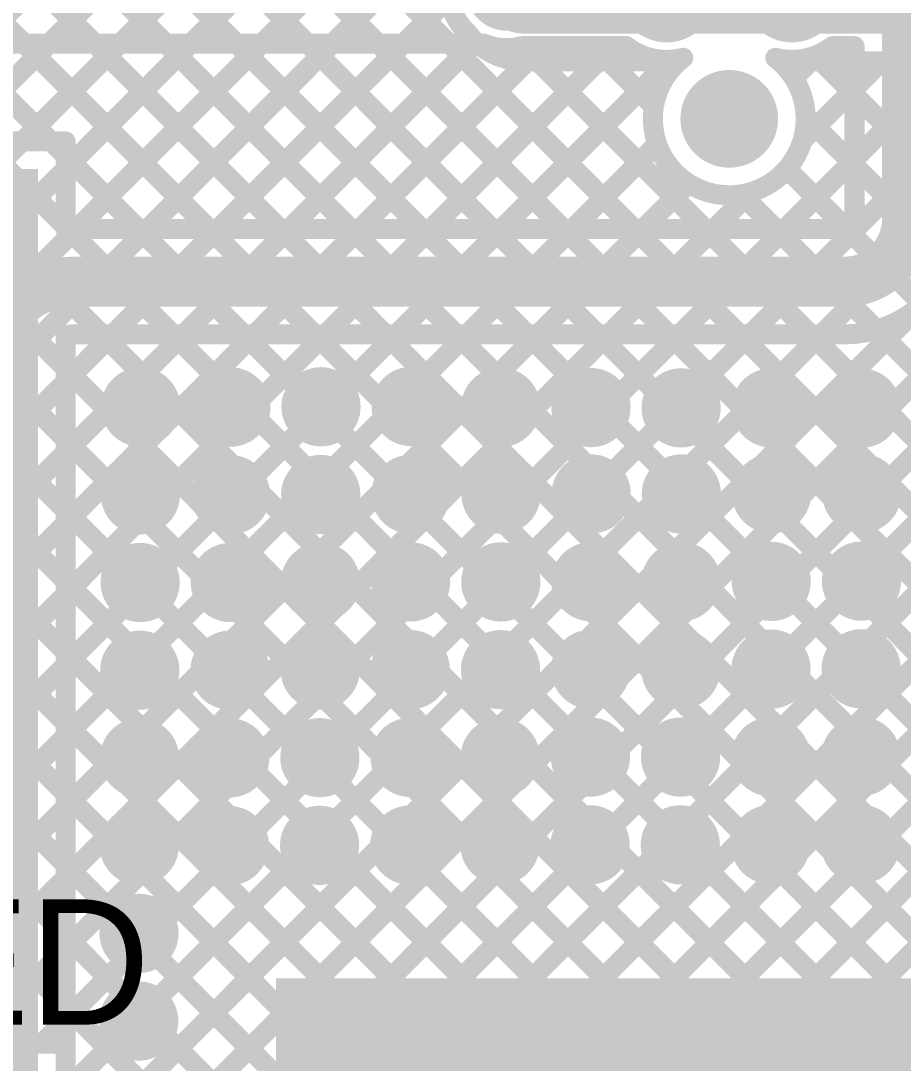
# Model space of a CAD drawing. Header units: millimetres. Extents: x 3.06 to 5.82, y 1.29 to 3.84.
# Drawn here: x 4.9152 to 5.2674, y 2.0872 to 2.5031 of the extents above; entities that cross this region are included whole.
import ezdxf

# ---------------------------------------------------------------- set-up
doc = ezdxf.new("R2010")
doc.units = ezdxf.units.MM
doc.header["$MEASUREMENT"] = 0
for name, color, linetype in [('BottomLayer', 5, 'Continuous'), ('BottomSolder', 6, 'Continuous'), ('MultiLayer', 9, 'Continuous'), ('PadHoleLayer', 156, 'Continuous'), ('TopLayer', 1, 'Continuous'), ('TopOverlay', 2, 'Continuous'), ('TopPaste', 8, 'Continuous'), ('TopSolder', 216, 'Continuous'), ('ViaHoleLayer', 16, 'Continuous')]:
    doc.layers.add(name, color=color, linetype=linetype)

# ---------------------------------------------------------------- blocks, each defined once
blk = doc.blocks.new('TC2030_IDC_75')
at = {"layer": 'BottomSolder', "const_width": 0.004}
for points in [[(0.098, 0.04, 1), (0.102, 0.04, 1)], [(-0.102, 0, 1), (-0.098, 0, 1)], [(0.098, -0.04, 1), (0.102, -0.04, 1)]]:
    blk.add_lwpolyline(points, format="xyb", close=True, dxfattribs=at)
at = {"layer": 'PadHoleLayer', "const_width": 0.01951}
for points in [[(0.09025, 0.04, 1), (0.10975, 0.04, 1)], [(-0.10975, 0, 1), (-0.09025, 0, 1)], [(0.09025, -0.04, 1), (0.10975, -0.04, 1)]]:
    blk.add_lwpolyline(points, format="xyb", close=True, dxfattribs=at)
at = {"layer": 'TopLayer', "const_width": 0.01549}
for points in [[(-0.05775, 0.025, 1), (-0.04225, 0.025, 1)], [(-0.00775, 0.025, 1), (0.00775, 0.025, 1)], [(0.04225, 0.025, 1), (0.05775, 0.025, 1)], [(-0.05775, -0.025, 1), (-0.04225, -0.025, 1)], [(-0.05775, -0.025, 1), (-0.04225, -0.025, 1)], [(-0.00775, -0.025, 1), (0.00775, -0.025, 1)], [(0.04225, -0.025, 1), (0.05775, -0.025, 1)]]:
    blk.add_lwpolyline(points, format="xyb", close=True, dxfattribs=at)
at = {"layer": 'TopOverlay'}
for points, const_width in [([(-0.0376, -0.057, 1), (-0.0504, -0.057, 1)], 0.01), ([(-0.0529, -0.057, 1), (-0.0479, -0.057, 1)], 0.005), ([(-0.0401, -0.057, 1), (-0.0351, -0.057, 1)], 0.005)]:
    blk.add_lwpolyline(points, format="xyb", close=True, dxfattribs=dict(at, const_width=const_width))
at = {"layer": 'TopPaste', "const_width": 0.01549}
for points in [[(-0.05775, 0.025, 1), (-0.04225, 0.025, 1)], [(-0.00775, 0.025, 1), (0.00775, 0.025, 1)], [(0.04225, 0.025, 1), (0.05775, 0.025, 1)], [(-0.05775, -0.025, 1), (-0.04225, -0.025, 1)], [(-0.05775, -0.025, 1), (-0.04225, -0.025, 1)], [(-0.00775, -0.025, 1), (0.00775, -0.025, 1)], [(0.04225, -0.025, 1), (0.05775, -0.025, 1)]]:
    blk.add_lwpolyline(points, format="xyb", close=True, dxfattribs=at)
at = {"layer": 'TopSolder'}
for points, const_width in [([(-0.05975, 0.025, 1), (-0.04025, 0.025, 1)], 0.01949), ([(-0.00975, 0.025, 1), (0.00975, 0.025, 1)], 0.01949), ([(0.04025, 0.025, 1), (0.05975, 0.025, 1)], 0.01949), ([(0.098, 0.04, 1), (0.102, 0.04, 1)], 0.004), ([(-0.102, 0, 1), (-0.098, 0, 1)], 0.004), ([(-0.05975, -0.025, 1), (-0.04025, -0.025, 1)], 0.01949), ([(-0.05975, -0.025, 1), (-0.04025, -0.025, 1)], 0.01949), ([(-0.00975, -0.025, 1), (0.00975, -0.025, 1)], 0.01949), ([(0.04025, -0.025, 1), (0.05975, -0.025, 1)], 0.01949), ([(0.098, -0.04, 1), (0.102, -0.04, 1)], 0.004)]:
    blk.add_lwpolyline(points, format="xyb", close=True, dxfattribs=dict(at, const_width=const_width))

msp = doc.modelspace()

# ---------------------------------------------------------------- linework, layer by layer
at = {"layer": 'BottomLayer'}
for points, const_width in [([(4.73, 2.32584), (5.26616, 2.862)], 0.008), ([(4.73, 2.29755), (5.29445, 2.862)], 0.008), ([(4.73, 2.85019), (5.59925, 1.98094)], 0.008), ([(4.73, 2.8219), (5.4849, 2.067)], 0.008), ([(4.73, 2.79362), (5.45662, 2.067)], 0.008), ([(4.73, 2.76533), (5.438, 2.05733)], 0.008), ([(4.73, 2.73705), (5.438, 2.02905)], 0.008), ([(4.73, 2.70876), (5.438, 2.00076)], 0.008), ([(4.73, 2.68048), (5.40848, 2.002)], 0.008), ([(4.73, 2.65219), (5.38019, 2.002)], 0.008), ([(4.73, 2.62391), (5.35191, 2.002)], 0.008), ([(4.73, 2.59563), (5.25763, 2.068)], 0.008), ([(4.73, 2.26927), (5.054, 2.59327)], 0.008), ([(4.73, 2.56734), (5.22934, 2.068)], 0.008), ([(4.73, 2.24098), (5.0523, 2.56329)], 0.008), ([(4.73, 2.2127), (5.06061, 2.5433)], 0.008), ([(4.73, 2.18441), (5.08751, 2.54193)], 0.008), ([(4.73, 2.53906), (5.212, 2.05706)], 0.008), ([(4.73, 2.15613), (5.08633, 2.51246)], 0.008), ([(5.116, 2.508), (5.65417, 2.508)], 0.02), ([(4.73, 2.51077), (5.19323, 2.04754)], 0.008), ([(4.73, 2.12785), (5.09679, 2.49463)], 0.008), ([(4.73, 2.09956), (5.11744, 2.487)], 0.008), ([(4.75372, 2.095), (5.14572, 2.487)], 0.008), ([(4.78201, 2.095), (5.17401, 2.487)], 0.008), ([(4.89514, 2.095), (5.28714, 2.487)], 0.008), ([(4.92343, 2.095), (5.31543, 2.487)], 0.008), ([(4.933, 1.85001), (5.56999, 2.487)], 0.008), ([(4.933, 1.8783), (5.5417, 2.487)], 0.008), ([(4.933, 1.79344), (5.62656, 2.487)], 0.008), ([(4.933, 1.82173), (5.59827, 2.487)], 0.008), ([(4.933, 1.90658), (5.51342, 2.487)], 0.008), ([(4.933, 1.93487), (5.48513, 2.487)], 0.008), ([(4.933, 1.99143), (5.42857, 2.487)], 0.008), ([(4.933, 2.07629), (5.34371, 2.487)], 0.008), ([(4.933, 2.048), (5.372, 2.487)], 0.008), ([(4.933, 2.01972), (5.40028, 2.487)], 0.008), ([(4.933, 1.96315), (5.45685, 2.487)], 0.008), ([(5.116, 2.487), (5.17796, 2.487)], 0.008), ([(5.12147, 2.487), (5.684, 1.92447)], 0.008), ([(5.14975, 2.487), (5.16788, 2.46887)], 0.008), ([(5.21804, 2.487), (5.65417, 2.487)], 0.008), ([(5.22382, 2.48025), (5.23058, 2.487)], 0.008), ([(5.22728, 2.45542), (5.25886, 2.487)], 0.008), ([(5.23461, 2.487), (5.684, 2.03761)], 0.008), ([(5.23584, 2.068), (5.65484, 2.48701)], 0.008), ([(5.26289, 2.487), (5.684, 2.06589)], 0.008), ([(4.73, 2.48249), (5.17906, 2.03343)], 0.008), ([(5.2285, 2.46483), (5.684, 2.00932)], 0.008), ([(4.73, 2.4542), (5.17309, 2.01111)], 0.008), ([(4.81029, 2.095), (5.16921, 2.45392)], 0.008), ([(5.22104, 2.444), (5.684, 1.98104)], 0.008), ([(4.83858, 2.095), (5.18175, 2.43818)], 0.008), ([(4.86686, 2.095), (5.20658, 2.43472)], 0.008), ([(5.20287, 2.43388), (5.684, 1.95275)], 0.008), ([(4.73, 2.42592), (5.1726, 1.98332)], 0.008), ([(4.73, 2.39764), (5.17515, 1.95248)], 0.008), ([(4.73, 2.36935), (5.213, 1.88635)], 0.008), ([(4.73, 2.34107), (5.18654, 1.88453)], 0.008), ([(4.73, 2.31279), (5.17248, 1.8703)], 0.008), ([(4.73, 2.2845), (4.9195, 2.095)], 0.008), ([(4.73, 2.095), (4.933, 2.095)], 0.008), ([(4.933, 2.082), (4.933, 2.095)], 0.008)]:
    msp.add_lwpolyline(points, dxfattribs=dict(at, const_width=const_width))
for points, const_width in [([(5.09367, 2.49811, -0.781927), (5.11464, 2.5371)], 0.008), ([(5.116, 2.508, -0.414214), (5.109, 2.515)], 0.02), ([(5.116, 2.487, -0.235014), (5.09367, 2.49811)], 0.008), ([(5.22851, 2.464, -1.553625), (5.17796, 2.487)], 0.008), ([(5.21804, 2.487, -0.2168), (5.22851, 2.464)], 0.008)]:
    msp.add_lwpolyline(points, format="xyb", dxfattribs=dict(at, const_width=const_width))
for points, const_width in [([(5.111, 2.508, 1), (5.121, 2.508, 1)], 0.01), ([(5.111, 2.508, 1), (5.121, 2.508, 1)], 0.01), ([(5.09167, 2.49811, 1), (5.09567, 2.49811, 1)], 0.004), ([(5.09167, 2.49811, 1), (5.09567, 2.49811, 1)], 0.004), ([(5.09479, 2.49463, 1), (5.09879, 2.49463, 1)], 0.004), ([(5.114, 2.487, 1), (5.118, 2.487, 1)], 0.004), ([(5.114, 2.487, 1), (5.118, 2.487, 1)], 0.004), ([(5.11544, 2.487, 1), (5.11944, 2.487, 1)], 0.004), ([(5.11947, 2.487, 1), (5.12347, 2.487, 1)], 0.004), ([(5.14372, 2.487, 1), (5.14772, 2.487, 1)], 0.004), ([(5.14775, 2.487, 1), (5.15175, 2.487, 1)], 0.004), ([(5.17201, 2.487, 1), (5.17601, 2.487, 1)], 0.004), ([(5.17596, 2.487, 1), (5.17996, 2.487, 1)], 0.004), ([(5.17596, 2.487, 1), (5.17996, 2.487, 1)], 0.004), ([(5.21604, 2.487, 1), (5.22004, 2.487, 1)], 0.004), ([(5.21604, 2.487, 1), (5.22004, 2.487, 1)], 0.004), ([(5.22858, 2.487, 1), (5.23258, 2.487, 1)], 0.004), ([(5.23261, 2.487, 1), (5.23661, 2.487, 1)], 0.004), ([(5.25686, 2.487, 1), (5.26086, 2.487, 1)], 0.004), ([(5.26089, 2.487, 1), (5.26489, 2.487, 1)], 0.004), ([(5.22182, 2.48025, 1), (5.22582, 2.48025, 1)], 0.004), ([(5.16588, 2.46887, 1), (5.16988, 2.46887, 1)], 0.004), ([(5.2265, 2.46483, 1), (5.2305, 2.46483, 1)], 0.004), ([(5.22651, 2.464, 1), (5.23051, 2.464, 1)], 0.004), ([(5.22651, 2.464, 1), (5.23051, 2.464, 1)], 0.004), ([(5.16721, 2.45392, 1), (5.17121, 2.45392, 1)], 0.004), ([(5.22528, 2.45542, 1), (5.22928, 2.45542, 1)], 0.004), ([(5.21904, 2.444, 1), (5.22304, 2.444, 1)], 0.004), ([(5.17975, 2.43818, 1), (5.18375, 2.43818, 1)], 0.004), ([(5.20087, 2.43388, 1), (5.20487, 2.43388, 1)], 0.004), ([(5.20458, 2.43472, 1), (5.20858, 2.43472, 1)], 0.004), ([(4.95709, 2.349, 1), (4.96891, 2.349, 1)], 0.01181), ([(4.99309, 2.349, 1), (5.00491, 2.349, 1)], 0.01181), ([(5.02909, 2.34911, 1), (5.04091, 2.34911, 1)], 0.01181), ([(5.06509, 2.34922, 1), (5.07691, 2.34922, 1)], 0.01181), ([(5.10087, 2.34889, 1), (5.11268, 2.34889, 1)], 0.01181), ([(5.13687, 2.34878, 1), (5.14868, 2.34878, 1)], 0.01181), ([(5.17287, 2.34867, 1), (5.18468, 2.34867, 1)], 0.01181), ([(5.20887, 2.34867, 1), (5.22068, 2.34867, 1)], 0.01181), ([(5.24487, 2.34855, 1), (5.25668, 2.34855, 1)], 0.01181), ([(4.95698, 2.314, 1), (4.96879, 2.314, 1)], 0.01181), ([(4.99298, 2.314, 1), (5.00479, 2.314, 1)], 0.01181), ([(5.02898, 2.31411, 1), (5.04079, 2.31411, 1)], 0.01181), ([(5.06498, 2.31422, 1), (5.07679, 2.31422, 1)], 0.01181), ([(5.10098, 2.31422, 1), (5.11279, 2.31422, 1)], 0.01181), ([(5.13698, 2.31433, 1), (5.14879, 2.31433, 1)], 0.01181), ([(5.17298, 2.31433, 1), (5.18479, 2.31433, 1)], 0.01181), ([(5.20898, 2.31445, 1), (5.22079, 2.31445, 1)], 0.01181), ([(5.24498, 2.31456, 1), (5.25679, 2.31456, 1)], 0.01181), ([(4.95687, 2.279, 1), (4.96868, 2.279, 1)], 0.01181), ([(4.99287, 2.279, 1), (5.00468, 2.279, 1)], 0.01181), ([(5.02887, 2.27911, 1), (5.04068, 2.27911, 1)], 0.01181), ([(5.06487, 2.27922, 1), (5.07668, 2.27922, 1)], 0.01181), ([(5.10087, 2.27922, 1), (5.11268, 2.27922, 1)], 0.01181), ([(5.13687, 2.27933, 1), (5.14868, 2.27933, 1)], 0.01181), ([(5.17287, 2.27933, 1), (5.18468, 2.27933, 1)], 0.01181), ([(5.20887, 2.27945, 1), (5.22068, 2.27945, 1)], 0.01181), ([(5.24487, 2.27956, 1), (5.25668, 2.27956, 1)], 0.01181), ([(4.95676, 2.244, 1), (4.96857, 2.244, 1)], 0.01181), ([(4.99276, 2.244, 1), (5.00457, 2.244, 1)], 0.01181), ([(5.02876, 2.24411, 1), (5.04057, 2.24411, 1)], 0.01181), ([(5.06476, 2.24422, 1), (5.07657, 2.24422, 1)], 0.01181), ([(5.10076, 2.24422, 1), (5.11257, 2.24422, 1)], 0.01181), ([(5.13676, 2.24433, 1), (5.14857, 2.24433, 1)], 0.01181), ([(5.17276, 2.24433, 1), (5.18457, 2.24433, 1)], 0.01181), ([(5.20876, 2.24445, 1), (5.22057, 2.24445, 1)], 0.01181), ([(5.24476, 2.24456, 1), (5.25657, 2.24456, 1)], 0.01181), ([(5.02865, 2.20911, 1), (5.04046, 2.20911, 1)], 0.01181), ([(5.06465, 2.20922, 1), (5.07646, 2.20922, 1)], 0.01181), ([(5.10065, 2.20922, 1), (5.11246, 2.20922, 1)], 0.01181), ([(5.13665, 2.20933, 1), (5.14846, 2.20933, 1)], 0.01181), ([(5.17265, 2.20933, 1), (5.18446, 2.20933, 1)], 0.01181), ([(5.20865, 2.20945, 1), (5.22046, 2.20945, 1)], 0.01181), ([(5.24465, 2.20956, 1), (5.25646, 2.20956, 1)], 0.01181), ([(4.95665, 2.209, 1), (4.96846, 2.209, 1)], 0.01181), ([(4.99265, 2.209, 1), (5.00446, 2.209, 1)], 0.01181), ([(4.95654, 2.174, 1), (4.96835, 2.174, 1)], 0.01181), ([(4.99254, 2.174, 1), (5.00435, 2.174, 1)], 0.01181), ([(5.02854, 2.17411, 1), (5.04035, 2.17411, 1)], 0.01181), ([(5.06454, 2.17422, 1), (5.07635, 2.17422, 1)], 0.01181), ([(5.10054, 2.17422, 1), (5.11235, 2.17422, 1)], 0.01181), ([(5.13654, 2.17433, 1), (5.14835, 2.17433, 1)], 0.01181), ([(5.17254, 2.17433, 1), (5.18435, 2.17433, 1)], 0.01181), ([(5.20854, 2.17445, 1), (5.22035, 2.17445, 1)], 0.01181), ([(5.24454, 2.17456, 1), (5.25635, 2.17456, 1)], 0.01181), ([(4.95643, 2.139, 1), (4.96824, 2.139, 1)], 0.01181), ([(4.95631, 2.104, 1), (4.96813, 2.104, 1)], 0.01181), ([(4.9175, 2.095, 1), (4.9215, 2.095, 1)], 0.004), ([(4.92143, 2.095, 1), (4.92543, 2.095, 1)], 0.004), ([(4.931, 2.095, 1), (4.935, 2.095, 1)], 0.004), ([(4.931, 2.095, 1), (4.935, 2.095, 1)], 0.004)]:
    msp.add_lwpolyline(points, format="xyb", close=True, dxfattribs=dict(at, const_width=const_width))
for points in [[(5.017, 1.872), (5.08, 1.872), (5.017, 2.121), (5.08, 2.121)], [(5.048, 2.084), (5.669, 2.084), (5.048, 2.121), (5.669, 2.121)]]:
    msp.add_solid(points, dxfattribs=at)
at = {"layer": 'BottomSolder', "const_width": 0.01581}
for points in [[(5.10109, 2.515, 1), (5.11691, 2.515, 1)], [(4.95509, 2.349, 1), (4.97091, 2.349, 1)], [(4.99109, 2.349, 1), (5.00691, 2.349, 1)], [(5.02709, 2.34911, 1), (5.04291, 2.34911, 1)], [(5.06309, 2.34922, 1), (5.07891, 2.34922, 1)], [(5.09887, 2.34889, 1), (5.11468, 2.34889, 1)], [(5.13487, 2.34878, 1), (5.15068, 2.34878, 1)], [(5.17087, 2.34867, 1), (5.18668, 2.34867, 1)], [(5.20687, 2.34867, 1), (5.22268, 2.34867, 1)], [(5.24287, 2.34855, 1), (5.25868, 2.34855, 1)], [(4.95498, 2.314, 1), (4.97079, 2.314, 1)], [(4.99098, 2.314, 1), (5.00679, 2.314, 1)], [(5.02698, 2.31411, 1), (5.04279, 2.31411, 1)], [(5.06298, 2.31422, 1), (5.07879, 2.31422, 1)], [(5.09898, 2.31422, 1), (5.11479, 2.31422, 1)], [(5.13498, 2.31433, 1), (5.15079, 2.31433, 1)], [(5.17098, 2.31433, 1), (5.18679, 2.31433, 1)], [(5.20698, 2.31445, 1), (5.22279, 2.31445, 1)], [(5.24298, 2.31456, 1), (5.25879, 2.31456, 1)], [(4.95487, 2.279, 1), (4.97068, 2.279, 1)], [(4.99087, 2.279, 1), (5.00668, 2.279, 1)], [(5.02687, 2.27911, 1), (5.04268, 2.27911, 1)], [(5.06287, 2.27922, 1), (5.07868, 2.27922, 1)], [(5.09887, 2.27922, 1), (5.11468, 2.27922, 1)], [(5.13487, 2.27933, 1), (5.15068, 2.27933, 1)], [(5.17087, 2.27933, 1), (5.18668, 2.27933, 1)], [(5.20687, 2.27945, 1), (5.22268, 2.27945, 1)], [(5.24287, 2.27956, 1), (5.25868, 2.27956, 1)], [(4.95476, 2.244, 1), (4.97057, 2.244, 1)], [(4.99076, 2.244, 1), (5.00657, 2.244, 1)], [(5.02676, 2.24411, 1), (5.04257, 2.24411, 1)], [(5.06276, 2.24422, 1), (5.07857, 2.24422, 1)], [(5.09876, 2.24422, 1), (5.11457, 2.24422, 1)], [(5.13476, 2.24433, 1), (5.15057, 2.24433, 1)], [(5.17076, 2.24433, 1), (5.18657, 2.24433, 1)], [(5.20676, 2.24445, 1), (5.22257, 2.24445, 1)], [(5.24276, 2.24456, 1), (5.25857, 2.24456, 1)], [(5.06265, 2.20922, 1), (5.07846, 2.20922, 1)], [(5.09865, 2.20922, 1), (5.11446, 2.20922, 1)], [(5.13465, 2.20933, 1), (5.15046, 2.20933, 1)], [(5.17065, 2.20933, 1), (5.18646, 2.20933, 1)], [(5.20665, 2.20945, 1), (5.22246, 2.20945, 1)], [(5.24265, 2.20956, 1), (5.25846, 2.20956, 1)], [(4.95465, 2.209, 1), (4.97046, 2.209, 1)], [(4.99065, 2.209, 1), (5.00646, 2.209, 1)], [(5.02665, 2.20911, 1), (5.04246, 2.20911, 1)], [(4.95454, 2.174, 1), (4.97035, 2.174, 1)], [(4.99054, 2.174, 1), (5.00635, 2.174, 1)], [(5.02654, 2.17411, 1), (5.04235, 2.17411, 1)], [(5.06254, 2.17422, 1), (5.07835, 2.17422, 1)], [(5.09854, 2.17422, 1), (5.11435, 2.17422, 1)], [(5.13454, 2.17433, 1), (5.15035, 2.17433, 1)], [(5.17054, 2.17433, 1), (5.18635, 2.17433, 1)], [(5.20654, 2.17445, 1), (5.22235, 2.17445, 1)], [(5.24254, 2.17456, 1), (5.25835, 2.17456, 1)], [(4.95443, 2.139, 1), (4.97024, 2.139, 1)], [(4.95431, 2.104, 1), (4.97013, 2.104, 1)]]:
    msp.add_lwpolyline(points, format="xyb", close=True, dxfattribs=at)
at = {"layer": 'MultiLayer', "const_width": 0.01181}
for points in [[(4.95709, 2.349, 1), (4.96891, 2.349, 1)], [(4.99309, 2.349, 1), (5.00491, 2.349, 1)], [(5.02909, 2.34911, 1), (5.04091, 2.34911, 1)], [(5.06509, 2.34922, 1), (5.07691, 2.34922, 1)], [(5.10087, 2.34889, 1), (5.11268, 2.34889, 1)], [(5.13687, 2.34878, 1), (5.14868, 2.34878, 1)], [(5.17287, 2.34867, 1), (5.18468, 2.34867, 1)], [(5.20887, 2.34867, 1), (5.22068, 2.34867, 1)], [(5.24487, 2.34855, 1), (5.25668, 2.34855, 1)], [(4.95698, 2.314, 1), (4.96879, 2.314, 1)], [(4.99298, 2.314, 1), (5.00479, 2.314, 1)], [(5.02898, 2.31411, 1), (5.04079, 2.31411, 1)], [(5.06498, 2.31422, 1), (5.07679, 2.31422, 1)], [(5.10098, 2.31422, 1), (5.11279, 2.31422, 1)], [(5.13698, 2.31433, 1), (5.14879, 2.31433, 1)], [(5.17298, 2.31433, 1), (5.18479, 2.31433, 1)], [(5.20898, 2.31445, 1), (5.22079, 2.31445, 1)], [(5.24498, 2.31456, 1), (5.25679, 2.31456, 1)], [(4.95687, 2.279, 1), (4.96868, 2.279, 1)], [(4.99287, 2.279, 1), (5.00468, 2.279, 1)], [(5.02887, 2.27911, 1), (5.04068, 2.27911, 1)], [(5.06487, 2.27922, 1), (5.07668, 2.27922, 1)], [(5.10087, 2.27922, 1), (5.11268, 2.27922, 1)], [(5.13687, 2.27933, 1), (5.14868, 2.27933, 1)], [(5.17287, 2.27933, 1), (5.18468, 2.27933, 1)], [(5.20887, 2.27945, 1), (5.22068, 2.27945, 1)], [(5.24487, 2.27956, 1), (5.25668, 2.27956, 1)], [(4.95676, 2.244, 1), (4.96857, 2.244, 1)], [(4.99276, 2.244, 1), (5.00457, 2.244, 1)], [(5.02876, 2.24411, 1), (5.04057, 2.24411, 1)], [(5.06476, 2.24422, 1), (5.07657, 2.24422, 1)], [(5.10076, 2.24422, 1), (5.11257, 2.24422, 1)], [(5.13676, 2.24433, 1), (5.14857, 2.24433, 1)], [(5.17276, 2.24433, 1), (5.18457, 2.24433, 1)], [(5.20876, 2.24445, 1), (5.22057, 2.24445, 1)], [(5.24476, 2.24456, 1), (5.25657, 2.24456, 1)], [(5.02865, 2.20911, 1), (5.04046, 2.20911, 1)], [(5.06465, 2.20922, 1), (5.07646, 2.20922, 1)], [(5.10065, 2.20922, 1), (5.11246, 2.20922, 1)], [(5.13665, 2.20933, 1), (5.14846, 2.20933, 1)], [(5.17265, 2.20933, 1), (5.18446, 2.20933, 1)], [(5.20865, 2.20945, 1), (5.22046, 2.20945, 1)], [(5.24465, 2.20956, 1), (5.25646, 2.20956, 1)], [(4.95665, 2.209, 1), (4.96846, 2.209, 1)], [(4.99265, 2.209, 1), (5.00446, 2.209, 1)], [(4.95654, 2.174, 1), (4.96835, 2.174, 1)], [(4.99254, 2.174, 1), (5.00435, 2.174, 1)], [(5.02854, 2.17411, 1), (5.04035, 2.17411, 1)], [(5.06454, 2.17422, 1), (5.07635, 2.17422, 1)], [(5.10054, 2.17422, 1), (5.11235, 2.17422, 1)], [(5.13654, 2.17433, 1), (5.14835, 2.17433, 1)], [(5.17254, 2.17433, 1), (5.18435, 2.17433, 1)], [(5.20854, 2.17445, 1), (5.22035, 2.17445, 1)], [(5.24454, 2.17456, 1), (5.25635, 2.17456, 1)], [(4.95643, 2.139, 1), (4.96824, 2.139, 1)], [(4.95631, 2.104, 1), (4.96813, 2.104, 1)]]:
    msp.add_lwpolyline(points, format="xyb", close=True, dxfattribs=at)
at = {"layer": 'TopLayer'}
for points, const_width in [([(4.933, 1.99143), (5.637, 2.69543)], 0.008), ([(4.93685, 1.967), (5.637, 2.66715)], 0.008), ([(4.96513, 1.967), (5.637, 2.63887)], 0.008), ([(4.99342, 1.967), (5.637, 2.61058)], 0.008), ([(4.933, 2.01972), (5.5063, 2.59302)], 0.008), ([(5.0217, 1.967), (5.637, 2.5823)], 0.008), ([(5.17436, 2.09137), (5.637, 2.55401)], 0.008), ([(5.20427, 2.093), (5.637, 2.52573)], 0.008), ([(5.269, 2.424), (5.269, 2.496)], 0.02), ([(5.23256, 2.093), (5.637, 2.49744)], 0.008), ([(4.57679, 2.494), (5.10009, 2.494)], 0.008), ([(4.88745, 2.455), (4.92645, 2.494)], 0.008), ([(4.88819, 2.494), (4.9272, 2.455)], 0.008), ([(4.91573, 2.455), (4.95473, 2.494)], 0.008), ([(4.91648, 2.494), (4.99048, 2.42)], 0.008), ([(4.933, 2.44398), (4.98302, 2.494)], 0.008), ([(4.9373, 2.42), (5.0113, 2.494)], 0.008), ([(4.94476, 2.494), (5.01876, 2.42)], 0.008), ([(4.96559, 2.42), (5.03959, 2.494)], 0.008), ([(4.97305, 2.494), (5.04705, 2.42)], 0.008), ([(4.99387, 2.42), (5.06787, 2.494)], 0.008), ([(5.00133, 2.494), (5.07533, 2.42)], 0.008), ([(5.02215, 2.42), (5.09615, 2.494)], 0.008), ([(5.02962, 2.494), (5.10362, 2.42)], 0.008), ([(5.05044, 2.42), (5.12344, 2.493)], 0.008), ([(5.0579, 2.494), (5.1319, 2.42)], 0.008), ([(5.07872, 2.42), (5.15172, 2.493)], 0.008), ([(5.08619, 2.494), (5.16019, 2.42)], 0.008), ([(5.11503, 2.493), (5.15685, 2.493)], 0.008), ([(5.11547, 2.493), (5.18847, 2.42)], 0.008), ([(5.14375, 2.493), (5.16788, 2.46887)], 0.008), ([(5.23915, 2.493), (5.248, 2.493)], 0.008), ([(5.248, 2.424), (5.248, 2.493)], 0.008), ([(5.10701, 2.42), (5.17456, 2.48755)], 0.008), ([(5.22382, 2.48025), (5.23307, 2.4895)], 0.008), ([(5.23238, 2.48922), (5.248, 2.47361)], 0.008), ([(5.22728, 2.45542), (5.248, 2.47614)], 0.008), ([(5.26084, 2.093), (5.637, 2.46916)], 0.008), ([(5.2285, 2.46483), (5.248, 2.44532)], 0.008), ([(4.88052, 2.455), (4.933, 2.455)], 0.008), ([(4.9272, 2.455), (4.933, 2.4492)], 0.008), ([(4.933, 2.41992), (4.933, 2.455)], 0.008), ([(5.13529, 2.42), (5.16921, 2.45392)], 0.008), ([(4.933, 2.4492), (4.9622, 2.42)], 0.008), ([(5.22014, 2.42), (5.248, 2.44786)], 0.008), ([(5.22104, 2.444), (5.24493, 2.42011)], 0.008), ([(5.16358, 2.42), (5.18175, 2.43818)], 0.008), ([(5.19186, 2.42), (5.20658, 2.43472)], 0.008), ([(5.20287, 2.43388), (5.21675, 2.42)], 0.008), ([(4.936, 2.42), (5.244, 2.42)], 0.008), ([(4.936, 2.399), (5.244, 2.399)], 0.02), ([(4.933, 2.048), (5.27514, 2.39014)], 0.008), ([(5.25691, 2.37985), (5.54375, 2.093)], 0.008), ([(4.933, 2.10457), (5.20643, 2.378)], 0.008), ([(4.933, 2.16114), (5.14986, 2.378)], 0.008), ([(4.933, 2.07629), (5.23471, 2.378)], 0.008), ([(4.933, 2.13286), (5.17814, 2.378)], 0.008), ([(4.933, 2.35913), (4.95187, 2.378)], 0.008), ([(4.933, 2.18942), (5.12158, 2.378)], 0.008), ([(4.933, 2.30256), (5.00844, 2.378)], 0.008), ([(4.933, 2.27428), (5.03672, 2.378)], 0.008), ([(4.933, 2.33085), (4.98015, 2.378)], 0.008), ([(4.933, 2.21771), (5.09329, 2.378)], 0.008), ([(4.933, 2.24599), (5.06501, 2.378)], 0.008), ([(4.933, 1.985), (4.933, 2.37762)], 0.008), ([(4.936, 2.378), (5.244, 2.378)], 0.008), ([(4.94763, 2.378), (5.23263, 2.093)], 0.008), ([(4.97591, 2.378), (5.26091, 2.093)], 0.008), ([(5.0042, 2.378), (5.2892, 2.093)], 0.008), ([(5.03248, 2.378), (5.31748, 2.093)], 0.008), ([(5.06076, 2.378), (5.34576, 2.093)], 0.008), ([(5.08905, 2.378), (5.37405, 2.093)], 0.008), ([(5.11733, 2.378), (5.40233, 2.093)], 0.008), ([(5.14562, 2.378), (5.43062, 2.093)], 0.008), ([(5.1739, 2.378), (5.4589, 2.093)], 0.008), ([(5.20219, 2.378), (5.48719, 2.093)], 0.008), ([(5.23047, 2.378), (5.51547, 2.093)], 0.008), ([(4.933, 2.36434), (5.20434, 2.093)], 0.008), ([(4.933, 2.33606), (5.17709, 2.09197)], 0.008), ([(4.933, 2.30777), (5.15685, 2.08392)], 0.008), ([(4.933, 2.27949), (5.14207, 2.07042)], 0.008), ([(4.933, 2.2512), (5.13247, 2.05174)], 0.008), ([(4.933, 2.22292), (5.13, 2.02592)], 0.008), ([(4.933, 2.19464), (5.13, 1.99764)], 0.008), ([(4.933, 2.16635), (5.12871, 1.97064)], 0.008), ([(4.933, 2.13807), (5.10407, 1.967)], 0.008), ([(4.933, 2.10979), (5.07579, 1.967)], 0.008), ([(5.188, 2.093), (5.613, 2.093)], 0.008)]:
    msp.add_lwpolyline(points, dxfattribs=dict(at, const_width=const_width))
for points, const_width in [([(5.251, 2.535, -0.414214), (5.29, 2.496)], 0.008), ([(5.251, 2.514, -0.414214), (5.269, 2.496)], 0.02), ([(5.11503, 2.493, -0.168728), (5.10009, 2.494)], 0.008), ([(5.17962, 2.48835, -0.23099), (5.15685, 2.493)], 0.008), ([(5.23915, 2.493, -0.23099), (5.21638, 2.48835)], 0.008), ([(5.23915, 2.493, -0.23099), (5.21638, 2.48835)], 0.008), ([(5.22851, 2.464, -1.61513), (5.17962, 2.48835)], 0.008), ([(5.21638, 2.48835, -0.23522), (5.22851, 2.464)], 0.008), ([(5.269, 2.424, -0.414214), (5.244, 2.399)], 0.02), ([(5.29, 2.424, -0.414214), (5.244, 2.378)], 0.008), ([(5.248, 2.424, -0.414214), (5.244, 2.42)], 0.008), ([(4.933, 2.41992, -0.013897), (4.936, 2.42)], 0.008), ([(4.903, 2.366, -0.414214), (4.936, 2.399)], 0.02), ([(4.933, 2.37762, -0.063254), (4.936, 2.378)], 0.008), ([(5.13, 2.035, -0.414214), (5.188, 2.093)], 0.008)]:
    msp.add_lwpolyline(points, format="xyb", dxfattribs=dict(at, const_width=const_width))
for points, const_width in [([(5.264, 2.496, 1), (5.274, 2.496, 1)], 0.01), ([(5.264, 2.496, 1), (5.274, 2.496, 1)], 0.01), ([(4.91448, 2.494, 1), (4.91848, 2.494, 1)], 0.004), ([(4.92445, 2.494, 1), (4.92845, 2.494, 1)], 0.004), ([(4.94276, 2.494, 1), (4.94676, 2.494, 1)], 0.004), ([(4.95273, 2.494, 1), (4.95673, 2.494, 1)], 0.004), ([(4.97105, 2.494, 1), (4.97505, 2.494, 1)], 0.004), ([(4.98102, 2.494, 1), (4.98502, 2.494, 1)], 0.004), ([(4.99933, 2.494, 1), (5.00333, 2.494, 1)], 0.004), ([(5.0093, 2.494, 1), (5.0133, 2.494, 1)], 0.004), ([(5.02762, 2.494, 1), (5.03162, 2.494, 1)], 0.004), ([(5.03759, 2.494, 1), (5.04159, 2.494, 1)], 0.004), ([(5.0559, 2.494, 1), (5.0599, 2.494, 1)], 0.004), ([(5.06587, 2.494, 1), (5.06987, 2.494, 1)], 0.004), ([(5.08419, 2.494, 1), (5.08819, 2.494, 1)], 0.004), ([(5.09415, 2.494, 1), (5.09815, 2.494, 1)], 0.004), ([(5.09809, 2.494, 1), (5.10209, 2.494, 1)], 0.004), ([(5.09809, 2.494, 1), (5.10209, 2.494, 1)], 0.004), ([(5.11303, 2.493, 1), (5.11703, 2.493, 1)], 0.004), ([(5.11303, 2.493, 1), (5.11703, 2.493, 1)], 0.004), ([(5.11347, 2.493, 1), (5.11747, 2.493, 1)], 0.004), ([(5.12144, 2.493, 1), (5.12544, 2.493, 1)], 0.004), ([(5.14175, 2.493, 1), (5.14575, 2.493, 1)], 0.004), ([(5.14972, 2.493, 1), (5.15372, 2.493, 1)], 0.004), ([(5.15485, 2.493, 1), (5.15885, 2.493, 1)], 0.004), ([(5.15485, 2.493, 1), (5.15885, 2.493, 1)], 0.004), ([(5.23715, 2.493, 1), (5.24115, 2.493, 1)], 0.004), ([(5.23715, 2.493, 1), (5.24115, 2.493, 1)], 0.004), ([(5.23715, 2.493, 1), (5.24115, 2.493, 1)], 0.004), ([(5.246, 2.493, 1), (5.25, 2.493, 1)], 0.004), ([(5.246, 2.493, 1), (5.25, 2.493, 1)], 0.004), ([(5.17256, 2.48755, 1), (5.17656, 2.48755, 1)], 0.004), ([(5.17762, 2.48835, 1), (5.18162, 2.48835, 1)], 0.004), ([(5.17762, 2.48835, 1), (5.18162, 2.48835, 1)], 0.004), ([(5.21438, 2.48835, 1), (5.21838, 2.48835, 1)], 0.004), ([(5.21438, 2.48835, 1), (5.21838, 2.48835, 1)], 0.004), ([(5.21438, 2.48835, 1), (5.21838, 2.48835, 1)], 0.004), ([(5.23038, 2.48922, 1), (5.23438, 2.48922, 1)], 0.004), ([(5.23107, 2.4895, 1), (5.23507, 2.4895, 1)], 0.004), ([(5.22182, 2.48025, 1), (5.22582, 2.48025, 1)], 0.004), ([(5.246, 2.47614, 1), (5.25, 2.47614, 1)], 0.004), ([(5.246, 2.47361, 1), (5.25, 2.47361, 1)], 0.004), ([(5.16588, 2.46887, 1), (5.16988, 2.46887, 1)], 0.004), ([(5.2265, 2.46483, 1), (5.2305, 2.46483, 1)], 0.004), ([(5.22651, 2.464, 1), (5.23051, 2.464, 1)], 0.004), ([(5.22651, 2.464, 1), (5.23051, 2.464, 1)], 0.004), ([(4.91373, 2.455, 1), (4.91773, 2.455, 1)], 0.004), ([(4.9252, 2.455, 1), (4.92919, 2.455, 1)], 0.004), ([(4.9252, 2.455, 1), (4.92919, 2.455, 1)], 0.004), ([(4.931, 2.455, 1), (4.935, 2.455, 1)], 0.004), ([(4.931, 2.455, 1), (4.935, 2.455, 1)], 0.004), ([(5.16721, 2.45392, 1), (5.17121, 2.45392, 1)], 0.004), ([(5.22528, 2.45542, 1), (5.22928, 2.45542, 1)], 0.004), ([(4.931, 2.4492, 1), (4.935, 2.4492, 1)], 0.004), ([(4.931, 2.4492, 1), (4.935, 2.4492, 1)], 0.004), ([(5.246, 2.44786, 1), (5.25, 2.44786, 1)], 0.004), ([(4.931, 2.44398, 1), (4.935, 2.44398, 1)], 0.004), ([(5.21904, 2.444, 1), (5.22304, 2.444, 1)], 0.004), ([(5.246, 2.44532, 1), (5.25, 2.44532, 1)], 0.004), ([(5.17975, 2.43818, 1), (5.18375, 2.43818, 1)], 0.004), ([(5.20087, 2.43388, 1), (5.20487, 2.43388, 1)], 0.004), ([(5.20458, 2.43472, 1), (5.20858, 2.43472, 1)], 0.004), ([(5.264, 2.424, 1), (5.274, 2.424, 1)], 0.01), ([(5.264, 2.424, 1), (5.274, 2.424, 1)], 0.01), ([(5.246, 2.424, 1), (5.25, 2.424, 1)], 0.004), ([(5.246, 2.424, 1), (5.25, 2.424, 1)], 0.004), ([(4.931, 2.41992, 1), (4.935, 2.41992, 1)], 0.004), ([(4.931, 2.41992, 1), (4.935, 2.41992, 1)], 0.004), ([(4.934, 2.42, 1), (4.938, 2.42, 1)], 0.004), ([(4.934, 2.42, 1), (4.938, 2.42, 1)], 0.004), ([(4.9353, 2.42, 1), (4.9393, 2.42, 1)], 0.004), ([(4.96019, 2.42, 1), (4.9642, 2.42, 1)], 0.004), ([(4.96359, 2.42, 1), (4.96759, 2.42, 1)], 0.004), ([(4.98848, 2.42, 1), (4.99248, 2.42, 1)], 0.004), ([(4.99187, 2.42, 1), (4.99587, 2.42, 1)], 0.004), ([(5.01676, 2.42, 1), (5.02076, 2.42, 1)], 0.004), ([(5.02015, 2.42, 1), (5.02415, 2.42, 1)], 0.004), ([(5.04505, 2.42, 1), (5.04905, 2.42, 1)], 0.004), ([(5.04844, 2.42, 1), (5.05244, 2.42, 1)], 0.004), ([(5.07333, 2.42, 1), (5.07733, 2.42, 1)], 0.004), ([(5.07672, 2.42, 1), (5.08072, 2.42, 1)], 0.004), ([(5.10162, 2.42, 1), (5.10562, 2.42, 1)], 0.004), ([(5.10501, 2.42, 1), (5.10901, 2.42, 1)], 0.004), ([(5.1299, 2.42, 1), (5.1339, 2.42, 1)], 0.004), ([(5.13329, 2.42, 1), (5.13729, 2.42, 1)], 0.004), ([(5.15819, 2.42, 1), (5.16219, 2.42, 1)], 0.004), ([(5.16158, 2.42, 1), (5.16558, 2.42, 1)], 0.004), ([(5.18647, 2.42, 1), (5.19047, 2.42, 1)], 0.004), ([(5.18986, 2.42, 1), (5.19386, 2.42, 1)], 0.004), ([(5.21475, 2.42, 1), (5.21875, 2.42, 1)], 0.004), ([(5.21814, 2.42, 1), (5.22214, 2.42, 1)], 0.004), ([(5.242, 2.42, 1), (5.246, 2.42, 1)], 0.004), ([(5.242, 2.42, 1), (5.246, 2.42, 1)], 0.004), ([(5.24293, 2.42011, 1), (5.24693, 2.42011, 1)], 0.004), ([(4.931, 2.399, 1), (4.941, 2.399, 1)], 0.01), ([(4.931, 2.399, 1), (4.941, 2.399, 1)], 0.01), ([(5.239, 2.399, 1), (5.249, 2.399, 1)], 0.01), ([(5.239, 2.399, 1), (5.249, 2.399, 1)], 0.01), ([(5.25491, 2.37985, 1), (5.25891, 2.37985, 1)], 0.004), ([(4.931, 2.37762, 1), (4.935, 2.37762, 1)], 0.004), ([(4.931, 2.37762, 1), (4.935, 2.37762, 1)], 0.004), ([(4.934, 2.378, 1), (4.938, 2.378, 1)], 0.004), ([(4.934, 2.378, 1), (4.938, 2.378, 1)], 0.004), ([(4.94563, 2.378, 1), (4.94963, 2.378, 1)], 0.004), ([(4.94987, 2.378, 1), (4.95387, 2.378, 1)], 0.004), ([(4.97391, 2.378, 1), (4.97791, 2.378, 1)], 0.004), ([(4.97815, 2.378, 1), (4.98215, 2.378, 1)], 0.004), ([(5.0022, 2.378, 1), (5.00619, 2.378, 1)], 0.004), ([(5.00644, 2.378, 1), (5.01044, 2.378, 1)], 0.004), ([(5.03048, 2.378, 1), (5.03448, 2.378, 1)], 0.004), ([(5.03472, 2.378, 1), (5.03872, 2.378, 1)], 0.004), ([(5.05876, 2.378, 1), (5.06276, 2.378, 1)], 0.004), ([(5.06301, 2.378, 1), (5.06701, 2.378, 1)], 0.004), ([(5.08705, 2.378, 1), (5.09105, 2.378, 1)], 0.004), ([(5.09129, 2.378, 1), (5.09529, 2.378, 1)], 0.004), ([(5.11533, 2.378, 1), (5.11933, 2.378, 1)], 0.004), ([(5.11958, 2.378, 1), (5.12358, 2.378, 1)], 0.004), ([(5.14362, 2.378, 1), (5.14762, 2.378, 1)], 0.004), ([(5.14786, 2.378, 1), (5.15186, 2.378, 1)], 0.004), ([(5.1719, 2.378, 1), (5.1759, 2.378, 1)], 0.004), ([(5.17614, 2.378, 1), (5.18014, 2.378, 1)], 0.004), ([(5.20019, 2.378, 1), (5.20419, 2.378, 1)], 0.004), ([(5.20443, 2.378, 1), (5.20843, 2.378, 1)], 0.004), ([(5.22847, 2.378, 1), (5.23247, 2.378, 1)], 0.004), ([(5.23271, 2.378, 1), (5.23671, 2.378, 1)], 0.004), ([(5.242, 2.378, 1), (5.246, 2.378, 1)], 0.004), ([(5.242, 2.378, 1), (5.246, 2.378, 1)], 0.004), ([(4.931, 2.36434, 1), (4.935, 2.36434, 1)], 0.004), ([(4.931, 2.35913, 1), (4.935, 2.35913, 1)], 0.004), ([(4.95709, 2.349, 1), (4.96891, 2.349, 1)], 0.01181), ([(4.99309, 2.349, 1), (5.00491, 2.349, 1)], 0.01181), ([(5.02909, 2.34911, 1), (5.04091, 2.34911, 1)], 0.01181), ([(5.06509, 2.34922, 1), (5.07691, 2.34922, 1)], 0.01181), ([(5.10087, 2.34889, 1), (5.11268, 2.34889, 1)], 0.01181), ([(5.13687, 2.34878, 1), (5.14868, 2.34878, 1)], 0.01181), ([(5.17287, 2.34867, 1), (5.18468, 2.34867, 1)], 0.01181), ([(5.20887, 2.34867, 1), (5.22068, 2.34867, 1)], 0.01181), ([(5.24487, 2.34855, 1), (5.25668, 2.34855, 1)], 0.01181), ([(4.931, 2.33606, 1), (4.935, 2.33606, 1)], 0.004), ([(4.931, 2.33085, 1), (4.935, 2.33085, 1)], 0.004), ([(4.95698, 2.314, 1), (4.96879, 2.314, 1)], 0.01181), ([(4.99298, 2.314, 1), (5.00479, 2.314, 1)], 0.01181), ([(5.02898, 2.31411, 1), (5.04079, 2.31411, 1)], 0.01181), ([(5.06498, 2.31422, 1), (5.07679, 2.31422, 1)], 0.01181), ([(5.10098, 2.31422, 1), (5.11279, 2.31422, 1)], 0.01181), ([(5.13698, 2.31433, 1), (5.14879, 2.31433, 1)], 0.01181), ([(5.17298, 2.31433, 1), (5.18479, 2.31433, 1)], 0.01181), ([(5.20898, 2.31445, 1), (5.22079, 2.31445, 1)], 0.01181), ([(5.24498, 2.31456, 1), (5.25679, 2.31456, 1)], 0.01181), ([(4.931, 2.30777, 1), (4.935, 2.30777, 1)], 0.004), ([(4.931, 2.30256, 1), (4.935, 2.30256, 1)], 0.004), ([(4.95687, 2.279, 1), (4.96868, 2.279, 1)], 0.01181), ([(4.99287, 2.279, 1), (5.00468, 2.279, 1)], 0.01181), ([(5.02887, 2.27911, 1), (5.04068, 2.27911, 1)], 0.01181), ([(5.06487, 2.27922, 1), (5.07668, 2.27922, 1)], 0.01181), ([(5.10087, 2.27922, 1), (5.11268, 2.27922, 1)], 0.01181), ([(5.13687, 2.27933, 1), (5.14868, 2.27933, 1)], 0.01181), ([(5.17287, 2.27933, 1), (5.18468, 2.27933, 1)], 0.01181), ([(5.20887, 2.27945, 1), (5.22068, 2.27945, 1)], 0.01181), ([(5.24487, 2.27956, 1), (5.25668, 2.27956, 1)], 0.01181), ([(4.931, 2.27949, 1), (4.935, 2.27949, 1)], 0.004), ([(4.931, 2.27428, 1), (4.935, 2.27428, 1)], 0.004), ([(4.931, 2.2512, 1), (4.935, 2.2512, 1)], 0.004), ([(4.95676, 2.244, 1), (4.96857, 2.244, 1)], 0.01181), ([(4.99276, 2.244, 1), (5.00457, 2.244, 1)], 0.01181), ([(5.02876, 2.24411, 1), (5.04057, 2.24411, 1)], 0.01181), ([(5.06476, 2.24422, 1), (5.07657, 2.24422, 1)], 0.01181), ([(5.10076, 2.24422, 1), (5.11257, 2.24422, 1)], 0.01181), ([(5.13676, 2.24433, 1), (5.14857, 2.24433, 1)], 0.01181), ([(5.17276, 2.24433, 1), (5.18457, 2.24433, 1)], 0.01181), ([(5.20876, 2.24445, 1), (5.22057, 2.24445, 1)], 0.01181), ([(5.24476, 2.24456, 1), (5.25657, 2.24456, 1)], 0.01181), ([(4.931, 2.24599, 1), (4.935, 2.24599, 1)], 0.004), ([(4.931, 2.22292, 1), (4.935, 2.22292, 1)], 0.004), ([(4.931, 2.21771, 1), (4.935, 2.21771, 1)], 0.004), ([(5.02865, 2.20911, 1), (5.04046, 2.20911, 1)], 0.01181), ([(5.06465, 2.20922, 1), (5.07646, 2.20922, 1)], 0.01181), ([(5.10065, 2.20922, 1), (5.11246, 2.20922, 1)], 0.01181), ([(5.13665, 2.20933, 1), (5.14846, 2.20933, 1)], 0.01181), ([(5.17265, 2.20933, 1), (5.18446, 2.20933, 1)], 0.01181), ([(5.20865, 2.20945, 1), (5.22046, 2.20945, 1)], 0.01181), ([(5.24465, 2.20956, 1), (5.25646, 2.20956, 1)], 0.01181), ([(4.95665, 2.209, 1), (4.96846, 2.209, 1)], 0.01181), ([(4.99265, 2.209, 1), (5.00446, 2.209, 1)], 0.01181), ([(4.931, 2.19464, 1), (4.935, 2.19464, 1)], 0.004), ([(4.931, 2.18942, 1), (4.935, 2.18942, 1)], 0.004), ([(4.95654, 2.174, 1), (4.96835, 2.174, 1)], 0.01181), ([(4.99254, 2.174, 1), (5.00435, 2.174, 1)], 0.01181), ([(5.02854, 2.17411, 1), (5.04035, 2.17411, 1)], 0.01181), ([(5.06454, 2.17422, 1), (5.07635, 2.17422, 1)], 0.01181), ([(5.10054, 2.17422, 1), (5.11235, 2.17422, 1)], 0.01181), ([(5.13654, 2.17433, 1), (5.14835, 2.17433, 1)], 0.01181), ([(5.17254, 2.17433, 1), (5.18435, 2.17433, 1)], 0.01181), ([(5.20854, 2.17445, 1), (5.22035, 2.17445, 1)], 0.01181), ([(5.24454, 2.17456, 1), (5.25635, 2.17456, 1)], 0.01181), ([(4.931, 2.16635, 1), (4.935, 2.16635, 1)], 0.004), ([(4.931, 2.16114, 1), (4.935, 2.16114, 1)], 0.004), ([(4.95643, 2.139, 1), (4.96824, 2.139, 1)], 0.01181), ([(4.931, 2.13807, 1), (4.935, 2.13807, 1)], 0.004), ([(4.931, 2.13286, 1), (4.935, 2.13286, 1)], 0.004), ([(4.931, 2.10979, 1), (4.935, 2.10979, 1)], 0.004), ([(4.95631, 2.104, 1), (4.96813, 2.104, 1)], 0.01181), ([(4.931, 2.10457, 1), (4.935, 2.10457, 1)], 0.004), ([(5.186, 2.093, 1), (5.19, 2.093, 1)], 0.004), ([(5.186, 2.093, 1), (5.19, 2.093, 1)], 0.004), ([(5.20227, 2.093, 1), (5.20627, 2.093, 1)], 0.004), ([(5.20234, 2.093, 1), (5.20634, 2.093, 1)], 0.004), ([(5.23056, 2.093, 1), (5.23456, 2.093, 1)], 0.004), ([(5.23063, 2.093, 1), (5.23463, 2.093, 1)], 0.004), ([(5.25884, 2.093, 1), (5.26284, 2.093, 1)], 0.004), ([(5.25891, 2.093, 1), (5.26291, 2.093, 1)], 0.004), ([(5.17236, 2.09137, 1), (5.17636, 2.09137, 1)], 0.004), ([(5.17509, 2.09197, 1), (5.17909, 2.09197, 1)], 0.004), ([(5.15485, 2.08392, 1), (5.15885, 2.08392, 1)], 0.004)]:
    msp.add_lwpolyline(points, format="xyb", close=True, dxfattribs=dict(at, const_width=const_width))
msp.add_solid([(4.883, 1.996), (4.922, 1.996), (4.883, 2.444), (4.922, 2.444)], dxfattribs=at)
at = {"layer": 'TopSolder', "const_width": 0.01581}
for points in [[(5.10109, 2.515, 1), (5.11691, 2.515, 1)], [(4.95509, 2.349, 1), (4.97091, 2.349, 1)], [(4.99109, 2.349, 1), (5.00691, 2.349, 1)], [(5.02709, 2.34911, 1), (5.04291, 2.34911, 1)], [(5.06309, 2.34922, 1), (5.07891, 2.34922, 1)], [(5.09887, 2.34889, 1), (5.11468, 2.34889, 1)], [(5.13487, 2.34878, 1), (5.15068, 2.34878, 1)], [(5.17087, 2.34867, 1), (5.18668, 2.34867, 1)], [(5.20687, 2.34867, 1), (5.22268, 2.34867, 1)], [(5.24287, 2.34855, 1), (5.25868, 2.34855, 1)], [(4.95498, 2.314, 1), (4.97079, 2.314, 1)], [(4.99098, 2.314, 1), (5.00679, 2.314, 1)], [(5.02698, 2.31411, 1), (5.04279, 2.31411, 1)], [(5.06298, 2.31422, 1), (5.07879, 2.31422, 1)], [(5.09898, 2.31422, 1), (5.11479, 2.31422, 1)], [(5.13498, 2.31433, 1), (5.15079, 2.31433, 1)], [(5.17098, 2.31433, 1), (5.18679, 2.31433, 1)], [(5.20698, 2.31445, 1), (5.22279, 2.31445, 1)], [(5.24298, 2.31456, 1), (5.25879, 2.31456, 1)], [(4.95487, 2.279, 1), (4.97068, 2.279, 1)], [(4.99087, 2.279, 1), (5.00668, 2.279, 1)], [(5.02687, 2.27911, 1), (5.04268, 2.27911, 1)], [(5.06287, 2.27922, 1), (5.07868, 2.27922, 1)], [(5.09887, 2.27922, 1), (5.11468, 2.27922, 1)], [(5.13487, 2.27933, 1), (5.15068, 2.27933, 1)], [(5.17087, 2.27933, 1), (5.18668, 2.27933, 1)], [(5.20687, 2.27945, 1), (5.22268, 2.27945, 1)], [(5.24287, 2.27956, 1), (5.25868, 2.27956, 1)], [(4.95476, 2.244, 1), (4.97057, 2.244, 1)], [(4.99076, 2.244, 1), (5.00657, 2.244, 1)], [(5.02676, 2.24411, 1), (5.04257, 2.24411, 1)], [(5.06276, 2.24422, 1), (5.07857, 2.24422, 1)], [(5.09876, 2.24422, 1), (5.11457, 2.24422, 1)], [(5.13476, 2.24433, 1), (5.15057, 2.24433, 1)], [(5.17076, 2.24433, 1), (5.18657, 2.24433, 1)], [(5.20676, 2.24445, 1), (5.22257, 2.24445, 1)], [(5.24276, 2.24456, 1), (5.25857, 2.24456, 1)], [(5.06265, 2.20922, 1), (5.07846, 2.20922, 1)], [(5.09865, 2.20922, 1), (5.11446, 2.20922, 1)], [(5.13465, 2.20933, 1), (5.15046, 2.20933, 1)], [(5.17065, 2.20933, 1), (5.18646, 2.20933, 1)], [(5.20665, 2.20945, 1), (5.22246, 2.20945, 1)], [(5.24265, 2.20956, 1), (5.25846, 2.20956, 1)], [(4.95465, 2.209, 1), (4.97046, 2.209, 1)], [(4.99065, 2.209, 1), (5.00646, 2.209, 1)], [(5.02665, 2.20911, 1), (5.04246, 2.20911, 1)], [(4.95454, 2.174, 1), (4.97035, 2.174, 1)], [(4.99054, 2.174, 1), (5.00635, 2.174, 1)], [(5.02654, 2.17411, 1), (5.04235, 2.17411, 1)], [(5.06254, 2.17422, 1), (5.07835, 2.17422, 1)], [(5.09854, 2.17422, 1), (5.11435, 2.17422, 1)], [(5.13454, 2.17433, 1), (5.15035, 2.17433, 1)], [(5.17054, 2.17433, 1), (5.18635, 2.17433, 1)], [(5.20654, 2.17445, 1), (5.22235, 2.17445, 1)], [(5.24254, 2.17456, 1), (5.25835, 2.17456, 1)], [(4.95443, 2.139, 1), (4.97024, 2.139, 1)], [(4.95431, 2.104, 1), (4.97013, 2.104, 1)]]:
    msp.add_lwpolyline(points, format="xyb", close=True, dxfattribs=at)
at = {"layer": 'ViaHoleLayer', "const_width": 0.00787}
for points in [[(4.95906, 2.349, 1), (4.96694, 2.349, 1)], [(4.99506, 2.349, 1), (5.00294, 2.349, 1)], [(5.03106, 2.34911, 1), (5.03894, 2.34911, 1)], [(5.06706, 2.34922, 1), (5.07494, 2.34922, 1)], [(5.10283, 2.34889, 1), (5.11071, 2.34889, 1)], [(5.13884, 2.34878, 1), (5.14671, 2.34878, 1)], [(5.17483, 2.34867, 1), (5.18271, 2.34867, 1)], [(5.21084, 2.34867, 1), (5.21871, 2.34867, 1)], [(5.24683, 2.34855, 1), (5.25471, 2.34855, 1)], [(4.95895, 2.314, 1), (4.96683, 2.314, 1)], [(4.99495, 2.314, 1), (5.00283, 2.314, 1)], [(5.03095, 2.31411, 1), (5.03883, 2.31411, 1)], [(5.06695, 2.31422, 1), (5.07483, 2.31422, 1)], [(5.10295, 2.31422, 1), (5.11083, 2.31422, 1)], [(5.13895, 2.31433, 1), (5.14683, 2.31433, 1)], [(5.17495, 2.31433, 1), (5.18283, 2.31433, 1)], [(5.21095, 2.31445, 1), (5.21883, 2.31445, 1)], [(5.24695, 2.31456, 1), (5.25483, 2.31456, 1)], [(5.24684, 2.27956, 1), (5.25471, 2.27956, 1)], [(4.95884, 2.279, 1), (4.96671, 2.279, 1)], [(4.99484, 2.279, 1), (5.00271, 2.279, 1)], [(5.03084, 2.27911, 1), (5.03871, 2.27911, 1)], [(5.06684, 2.27922, 1), (5.07471, 2.27922, 1)], [(5.10284, 2.27922, 1), (5.11071, 2.27922, 1)], [(5.13884, 2.27933, 1), (5.14671, 2.27933, 1)], [(5.17484, 2.27933, 1), (5.18271, 2.27933, 1)], [(5.21084, 2.27945, 1), (5.21871, 2.27945, 1)], [(4.95873, 2.244, 1), (4.9666, 2.244, 1)], [(4.99473, 2.244, 1), (5.0026, 2.244, 1)], [(5.03073, 2.24411, 1), (5.0386, 2.24411, 1)], [(5.06673, 2.24422, 1), (5.0746, 2.24422, 1)], [(5.10273, 2.24422, 1), (5.1106, 2.24422, 1)], [(5.13873, 2.24433, 1), (5.1466, 2.24433, 1)], [(5.17473, 2.24433, 1), (5.1826, 2.24433, 1)], [(5.21073, 2.24445, 1), (5.2186, 2.24445, 1)], [(5.24673, 2.24456, 1), (5.2546, 2.24456, 1)], [(4.95862, 2.209, 1), (4.96649, 2.209, 1)], [(4.99462, 2.209, 1), (5.00249, 2.209, 1)], [(5.03062, 2.20911, 1), (5.03849, 2.20911, 1)], [(5.06662, 2.20922, 1), (5.07449, 2.20922, 1)], [(5.10262, 2.20922, 1), (5.11049, 2.20922, 1)], [(5.13862, 2.20933, 1), (5.14649, 2.20933, 1)], [(5.17462, 2.20933, 1), (5.18249, 2.20933, 1)], [(5.21062, 2.20945, 1), (5.21849, 2.20945, 1)], [(5.24662, 2.20956, 1), (5.25449, 2.20956, 1)], [(4.95851, 2.174, 1), (4.96638, 2.174, 1)], [(4.99451, 2.174, 1), (5.00238, 2.174, 1)], [(5.03051, 2.17411, 1), (5.03838, 2.17411, 1)], [(5.06651, 2.17422, 1), (5.07438, 2.17422, 1)], [(5.10251, 2.17422, 1), (5.11038, 2.17422, 1)], [(5.13851, 2.17433, 1), (5.14638, 2.17433, 1)], [(5.17451, 2.17433, 1), (5.18238, 2.17433, 1)], [(5.21051, 2.17445, 1), (5.21838, 2.17445, 1)], [(5.24651, 2.17456, 1), (5.25438, 2.17456, 1)], [(4.95839, 2.139, 1), (4.96627, 2.139, 1)], [(4.95828, 2.104, 1), (4.96616, 2.104, 1)]]:
    msp.add_lwpolyline(points, format="xyb", close=True, dxfattribs=at)

# ---------------------------------------------------------------- block references
at = {"rotation": 90}
msp.add_blockref('TC2030_IDC_75', (5.198, 2.564), dxfattribs=at)

# ---------------------------------------------------------------- texts
at = {"layer": 'TopOverlay'}
msp.add_text('STATUS LED', height=0.05, rotation=360, dxfattribs=at).set_placement((4.55435, 2.10259))

doc.saveas('drawing.dxf')
